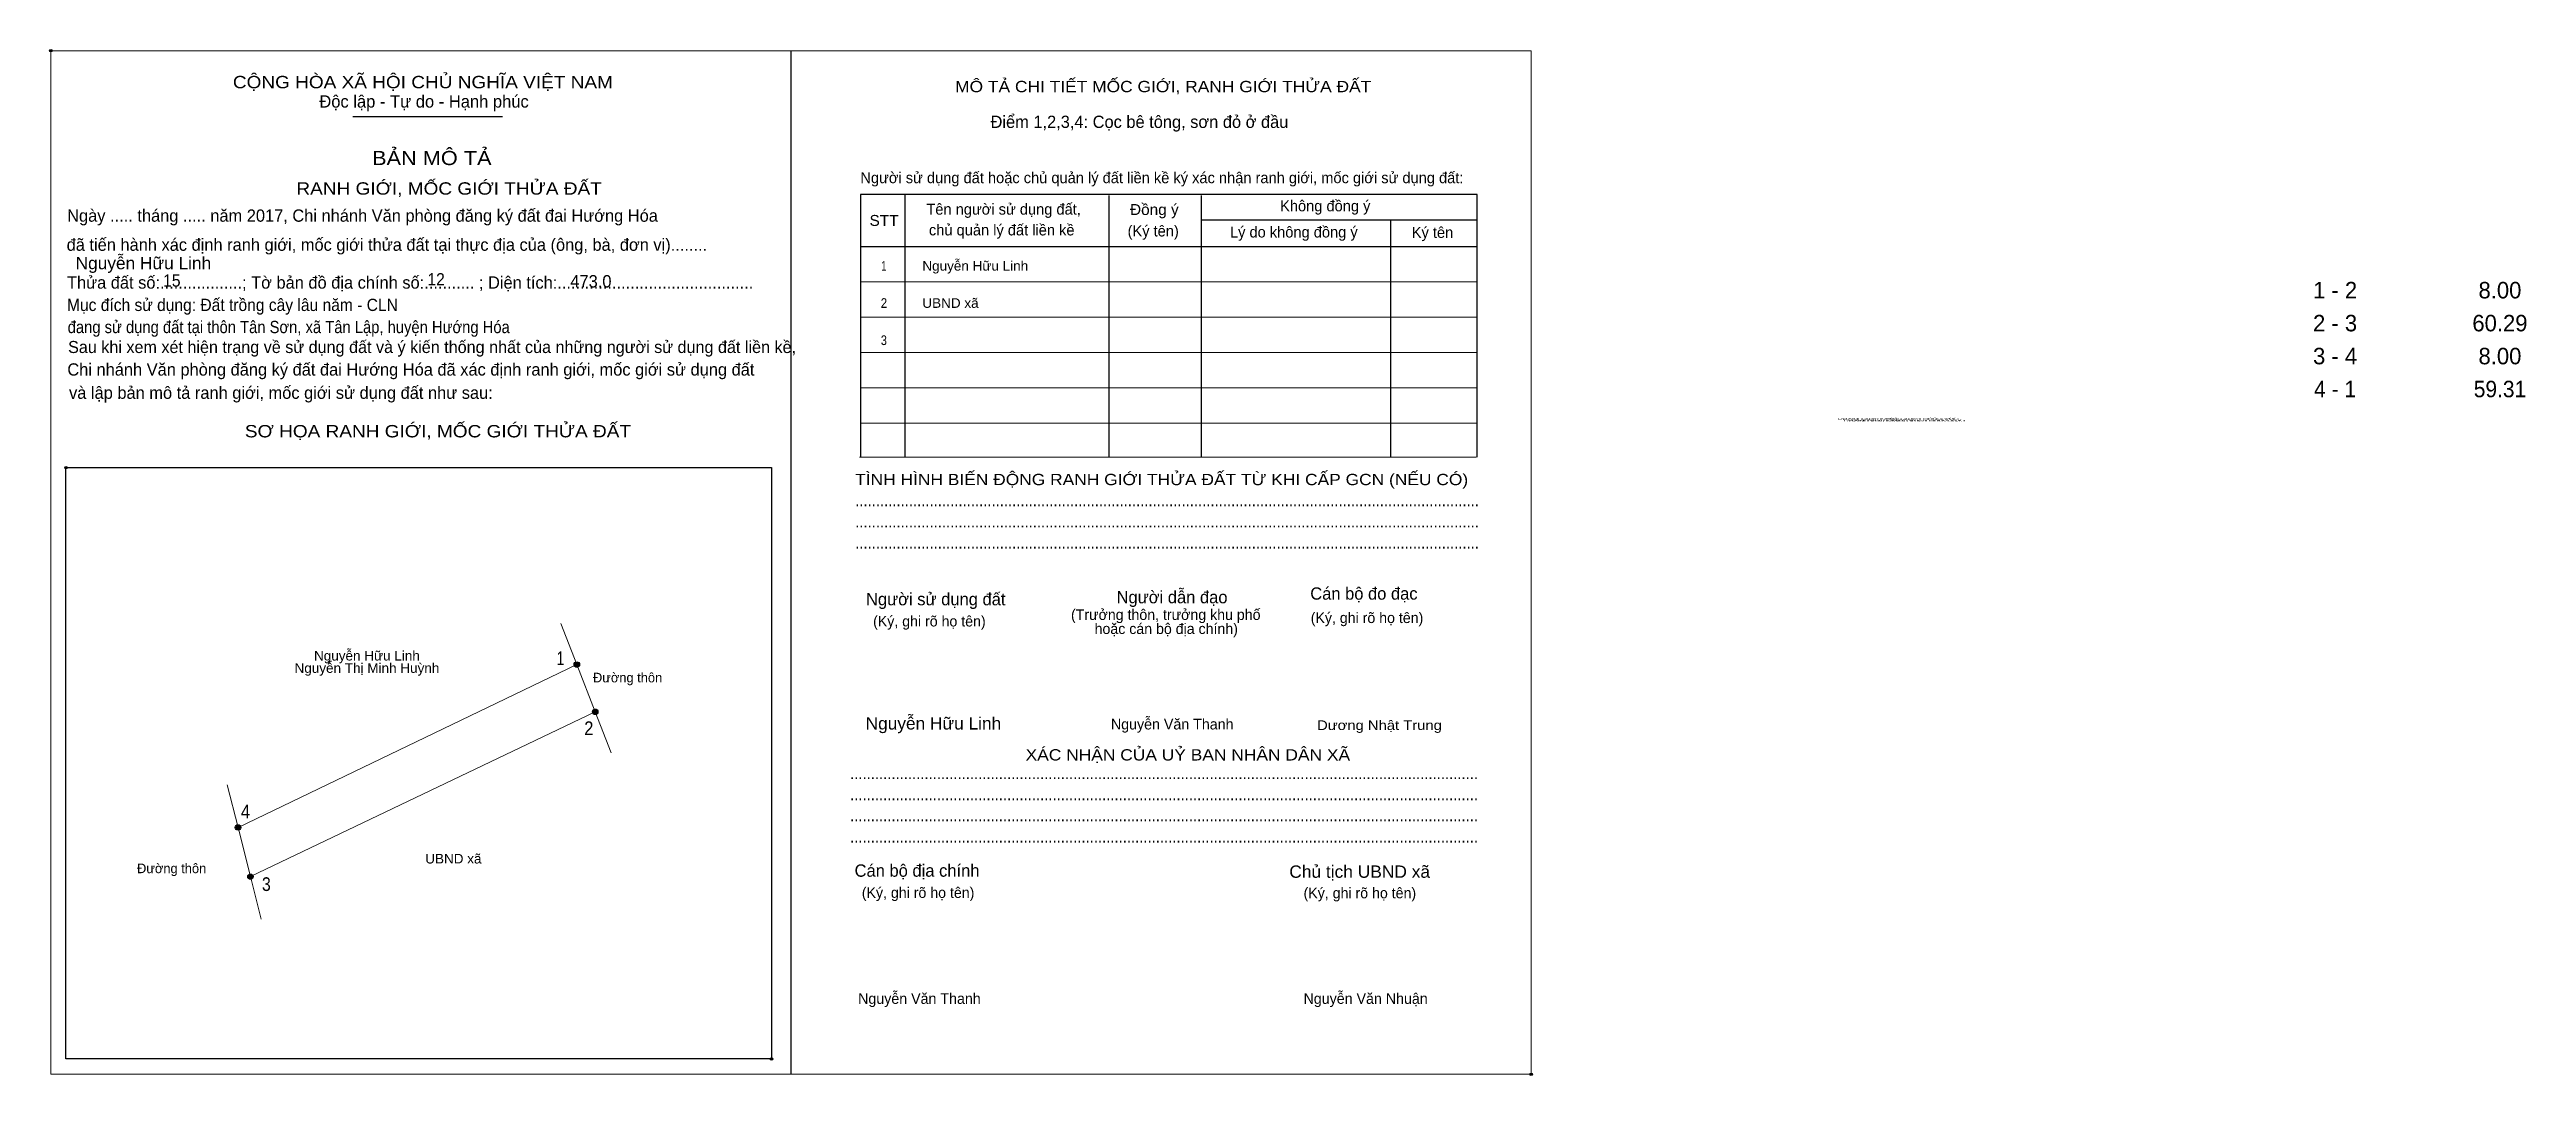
# Model space of a CAD drawing. Header units: metres. Extents: x 548033 to 548424, y 1837740 to 1837902.
import ezdxf
from ezdxf.enums import TextEntityAlignment as Align

# ---------------------------------------------------------------- set-up
doc = ezdxf.new("R2010")
doc.units = ezdxf.units.M
doc.header["$LTSCALE"] = 0.77
doc.header["$PDMODE"] = 32
doc.header["$PDSIZE"] = 0.385
for name, color, linetype, lineweight in [('1', 7, 'Continuous', 25), ('10', 7, 'Continuous', 13), ('11', 7, 'Continuous', 25), ('2', 7, 'Continuous', 13), ('27', 7, 'Continuous', 13)]:
    doc.layers.add(name, color=color, linetype=linetype, lineweight=lineweight)
for name, color, linetype in [('36', 7, 'Continuous'), ('52', 7, 'Continuous'), ('6', 7, 'Continuous'), ('60', 7, 'Continuous'), ('9', 7, 'Continuous')]:
    doc.layers.add(name, color=color, linetype=linetype)

msp = doc.modelspace()

# ---------------------------------------------------------------- hatches: boundary and pattern name
at = {"layer": '11'}
for points in [[(548116.6504, 1837805.173, 1), (548115.7836, 1837805.173, 1)], [(548119.5475, 1837797.7159, 1), (548118.6806, 1837797.7159, 1)], [(548063.2011, 1837779.4758, 1), (548062.3343, 1837779.4758, 1)], [(548063.2011, 1837779.4758, 1), (548062.3343, 1837779.4758, 1)], [(548065.1528, 1837771.7175, 1), (548064.2859, 1837771.7175, 1)]]:
    msp.add_hatch(color=256, dxfattribs=at).paths.add_polyline_path(points)

# ---------------------------------------------------------------- linework, layer by layer
at = {"layer": '1'}
for p, q in [((548080.89, 1837891.69), (548104.5, 1837891.69)), ((548167.94, 1837879.38), (548167.94, 1837837.9)), ((548200.16, 1837879.21), (548200.16, 1837837.9)), ((548214.69, 1837879.21), (548214.69, 1837837.9)), ((548214.69, 1837875.37), (548258.24, 1837875.37)), ((548244.6, 1837875.37), (548244.6, 1837837.9)), ((548160.95, 1837871.13), (548258.24, 1837871.13))]:
    msp.add_line(p, q, dxfattribs=at)
at = {"layer": '1', "lineweight": 13}
for p, q in [((548160.95, 1837865.56), (548258.24, 1837865.56)), ((548160.95, 1837859.99), (548258.24, 1837859.99)), ((548160.95, 1837854.42), (548258.24, 1837854.42)), ((548160.95, 1837848.86), (548258.24, 1837848.86)), ((548160.95, 1837843.29), (548258.24, 1837843.29)), ((548160.78, 1837837.9), (548258.07, 1837837.9))]:
    msp.add_line(p, q, dxfattribs=at)
at = {"layer": '1'}
msp.add_lwpolyline([(548258.24, 1837837.9), (548258.24, 1837879.38), (548160.95, 1837879.38), (548160.95, 1837837.9)], dxfattribs=at)
msp.add_lwpolyline([(548035.62, 1837836.25), (548146.93, 1837836.25), (548146.93, 1837742.94), (548035.62, 1837742.94)], close=True, dxfattribs=at)
for p in [(548033.22, 1837902.04), (548033.23, 1837902.04), (548035.61, 1837836.25), (548035.62, 1837836.25), (548146.92, 1837742.94), (548146.93, 1837742.94), (548266.76, 1837740.53), (548266.77, 1837740.53)]:
    msp.add_point(p, dxfattribs=at)
at = {"layer": '10'}
msp.add_lwpolyline([(548062.77, 1837779.48), (548116.22, 1837805.17), (548119.11, 1837797.72), (548064.72, 1837771.72)], close=True, dxfattribs=at)
at = {"layer": '11'}
for centre in [(548116.217, 1837805.173), (548119.114, 1837797.7159), (548062.7677, 1837779.4758), (548062.7677, 1837779.4758), (548064.7194, 1837771.7175)]:
    msp.add_circle(centre, 0.4334, dxfattribs=at)
at = {"layer": '2'}
for points in [[(548033.22, 1837902.04), (548149.99, 1837902.04), (548149.99, 1837740.53), (548033.22, 1837740.53)], [(548149.99, 1837902.04), (548266.76, 1837902.04), (548266.76, 1837740.53), (548149.99, 1837740.53)], [(548150, 1837902.04), (548266.76, 1837902.04), (548266.76, 1837740.53), (548150, 1837740.53)]]:
    msp.add_lwpolyline(points, close=True, dxfattribs=at)
at = {"layer": '27'}
for p, q in [((548116.22, 1837805.17), (548113.71, 1837811.64)), ((548119.11, 1837797.72), (548121.62, 1837791.25)), ((548062.77, 1837779.48), (548061.06, 1837786.2)), ((548064.72, 1837771.72), (548066.4, 1837764.99))]:
    msp.add_line(p, q, dxfattribs=at)

# ---------------------------------------------------------------- texts
at = {"layer": '1'}
for s, height, width, p in [('CỘNG HÒA XÃ HỘI CHỦ NGHĨA VIỆT NAM', 1.949, 1.15, (548061.95, 1837896.12)), ('RANH GIỚI, MỐC GIỚI THỬA ĐẤT', 1.95, 1.15, (548071.97, 1837879.33)), ('STT', 1.726, 1.05, (548162.39, 1837874.4)), ('Đồng ý', 1.726, 1.05, (548203.48, 1837876.12)), ('Mục đích sử dụng: Đất trồng cây lâu năm - CLN', 1.935, 0.95, (548035.78, 1837860.97)), ('đang sử dụng đất tại thôn Tân Sơn, xã Tân Lập, huyện Hướng Hóa', 1.935, 0.9, (548035.89, 1837857.48)), ('SƠ HỌA RANH GIỚI, MỐC GIỚI THỬA ĐẤT', 1.95, 1.15, (548063.84, 1837841.03)), ('RANH GIỚI, MỐC GIỚI THỬA ĐẤT', 0.2441, 3.55, (548315.14, 1837843.8)), ('RANH GIỚI, MỐC GIỚI THỬA ĐẤT', 0.2441, 3.55, (548315.86, 1837843.8)), ('RANH GIỚI, MỐC GIỚI THỬA ĐẤT', 0.2441, 3.55, (548316.09, 1837843.54)), ('RANH GIỚI, MỐC GIỚI THỬA ĐẤT', 0.2441, 3.55, (548316.81, 1837843.54)), ('TÌNH HÌNH BIẾN ĐỘNG RANH GIỚI THỬA ĐẤT TỪ KHI CẤP GCN (NẾU CÓ)', 1.782, 1.15, (548160.12, 1837833.49)), ('.......................................................................................................................................................', 1.949, 0.9, (548160.12, 1837830.15)), ('.......................................................................................................................................................', 1.949, 0.9, (548160.12, 1837826.81)), ('.......................................................................................................................................................', 1.949, 0.9, (548160.12, 1837823.46)), ('Dương Nhật Trung', 1.517, 1.15, (548232.99, 1837794.85)), ('........................................................................................................................................................', 1.949, 0.9, (548159.32, 1837787.1)), ('........................................................................................................................................................', 1.949, 0.9, (548159.32, 1837783.76)), ('........................................................................................................................................................', 1.949, 0.9, (548159.32, 1837780.44)), ('........................................................................................................................................................', 1.949, 0.9, (548159.32, 1837777.1)), ('Chủ tịch UBND xã', 1.949, 1.05, (548228.61, 1837771.53))]:
    msp.add_text(s, height=height, dxfattribs=dict(at, width=width)).set_placement(p)
for s, height, p in [('Độc lập - Tự do - Hạnh phúc', 1.949, (548075.59, 1837893.07)), ('Điểm 1,2,3,4: Cọc bê tông, sơn đỏ ở đầu', 1.935, (548181.48, 1837889.86)), ('Người sử dụng đất hoặc chủ quản lý đất liền kề ký xác nhận ranh giới, mốc giới sử dụng đất:', 1.726, (548160.94, 1837881.14)), ('Ngày ..... tháng ..... năm 2017, Chi nhánh Văn phòng đăng ký đất đai Hướng Hóa', 1.935, (548035.81, 1837875.06)), ('Tên người sử dụng đất,', 1.726, (548171.36, 1837876.18)), ('Không đồng ý', 1.726, (548227.16, 1837876.7)), (' đã tiến hành xác định ranh giới, mốc giới thửa đất tại thực địa của (ông, bà, đơn vị)........', 1.935, (548035.01, 1837870.47)), ('chủ quản lý đất liền kề', 1.726, (548171.76, 1837872.9)), ('(Ký tên)', 1.726, (548203.1, 1837872.74)), ('Lý do không đồng ý', 1.726, (548219.25, 1837872.57)), ('Ký tên', 1.726, (548247.93, 1837872.51)), ('Thửa đất số:..................; Tờ bản đồ địa chính số:........... ; Diện tích:...........................................', 1.935, (548035.78, 1837864.5)), ('Sau khi xem xét hiện trạng về sử dụng đất và ý kiến thống nhất của những người sử dụng đất liền kề,', 1.905, (548035.95, 1837854.34)), ('Chi nhánh Văn phòng đăng ký đất đai Hướng Hóa đã xác định ranh giới, mốc giới sử dụng đất', 1.935, (548035.84, 1837850.78)), (' và lập bản mô tả ranh giới, mốc giới sử dụng đất như sau:', 1.935, (548035.39, 1837847.11)), ('Người dẫn đạo', 1.948, (548201.36, 1837814.85)), ('Cán bộ đo đạc', 1.945, (548231.92, 1837815.42)), ('Người sử dụng đất', 1.949, (548161.83, 1837814.53)), ('(Ký, ghi rõ họ tên)', 1.671, (548231.99, 1837811.73)), ('(Ký, ghi rõ họ tên)', 1.671, (548162.95, 1837811.19)), ('Nguyễn Văn Thanh', 1.678, (548200.47, 1837794.94)), ('Cán bộ địa chính', 1.949, (548160.03, 1837771.7)), ('(Ký, ghi rõ họ tên)', 1.671, (548161.17, 1837768.36)), ('(Ký, ghi rõ họ tên)', 1.671, (548230.86, 1837768.3)), ('Nguyễn Văn Thanh', 1.678, (548160.59, 1837751.64)), ('Nguyễn Văn Nhuận', 1.678, (548230.86, 1837751.64))]:
    msp.add_text(s, height=height, dxfattribs=at).set_placement(p)
at = {"layer": '1', "width": 1.15}
for s, height, p in [('MÔ TẢ CHI TIẾT MỐC GIỚI, RANH GIỚI THỬA ĐẤT', 1.782, (548208.715, 1837895.5)), ('BẢN MÔ TẢ', 2.228, (548093.335, 1837884)), ('XÁC NHẬN CỦA UỶ BAN NHÂN DÂN XÃ', 1.783, (548212.605, 1837790.04))]:
    msp.add_text(s, height=height, dxfattribs=at).set_placement(p, align=Align.CENTER)
at = {"layer": '1'}
for s, p in [('(Trưởng thôn, trưởng khu phố', (548209.12, 1837812.22)), ('hoặc cán bộ địa chính)', (548209.2, 1837810))]:
    msp.add_text(s, height=1.671, dxfattribs=at).set_placement(p, align=Align.CENTER)
at = {"layer": '36', "width": 1.05}
for s, p in [('Nguyễn Thị Minh Huỳnh', (548083.1, 1837803.87)), ('Nguyễn Hữu Linh', (548083.1, 1837805.82)), ('UBND xã', (548096.735, 1837773.79))]:
    msp.add_text(s, height=1.517, dxfattribs=at).set_placement(p, align=Align.CENTER)
at = {"layer": '36'}
for p in [(548124.22, 1837802.37), (548052.29, 1837772.26)]:
    msp.add_text('Đường thôn', height=1.517, dxfattribs=at).set_placement(p, align=Align.CENTER)
at = {"layer": '52'}
for s, p in [('1 - 2', (548393.595, 1837862.96)), ('8.00', (548419.6, 1837862.96)), ('2 - 3', (548393.59, 1837857.76)), ('60.29', (548419.595, 1837857.76)), ('3 - 4', (548393.595, 1837852.56)), ('8.00', (548419.6, 1837852.56))]:
    msp.add_text(s, height=2.601, dxfattribs=at).set_placement(p, align=Align.CENTER)
at = {"layer": '52', "width": 0.95}
for s, p in [('4 - 1', (548393.59, 1837847.36)), ('59.31', (548419.605, 1837847.36))]:
    msp.add_text(s, height=2.601, dxfattribs=at).set_placement(p, align=Align.CENTER)
at = {"layer": '6'}
for s, width, p in [('Nguyễn Hữu Linh', 1.05, (548037.14, 1837867.56)), ('15', 0.95, (548050.95, 1837864.81)), ('12', 0.95, (548092.64, 1837865)), ('Nguyễn Hữu Linh', 1.05, (548161.77, 1837794.93))]:
    msp.add_text(s, height=1.943, dxfattribs=dict(at, width=width)).set_placement(p)
msp.add_text('473.0', height=1.943, dxfattribs=at).set_placement((548115.18, 1837864.69))
at = {"layer": '60'}
for s, width, p in [('1', 0.75, (548164.655, 1837867.34)), ('2', 0.9, (548164.66, 1837861.47)), ('3', 0.85, (548164.65, 1837855.6))]:
    msp.add_text(s, height=1.517, dxfattribs=dict(at, width=width)).set_placement(p, align=Align.CENTER)
at = {"layer": '60', "width": 1.05}
for s, p in [('Nguyễn Hữu Linh', (548170.72, 1837867.34)), ('UBND xã', (548170.72, 1837861.47))]:
    msp.add_text(s, height=1.517, dxfattribs=at).set_placement(p)
at = {"layer": '9'}
for s, width, p in [('1', 0.75, (548113.64, 1837805.11)), ('2', 0.9, (548118.1, 1837794.05)), ('4', 0.9, (548063.94, 1837780.91)), ('3', 0.85, (548067.235, 1837769.45))]:
    msp.add_text(s, height=2.167, dxfattribs=dict(at, width=width)).set_placement(p, align=Align.CENTER)

doc.saveas('drawing.dxf')
